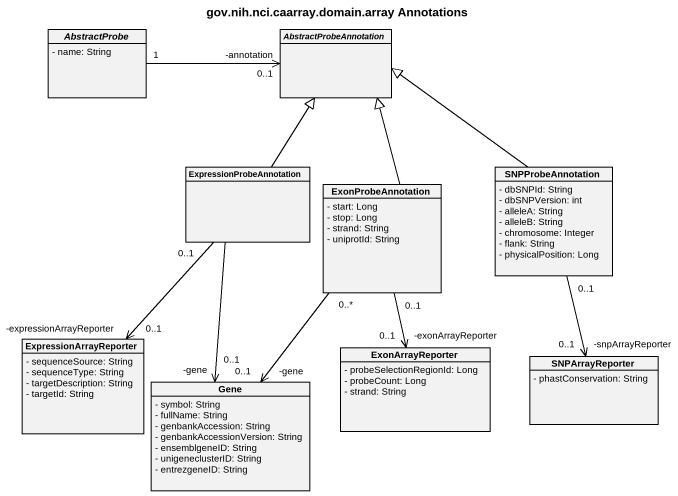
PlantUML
@startuml
title gov.nih.nci.caarray.domain.array Annotations
hide circle
hide empty members
skinparam classAttributeIconSize 0
abstract class AbstractProbe {
  - name: String
}
abstract class AbstractProbeAnnotation
class ExpressionProbeAnnotation
class ExonProbeAnnotation {
  - start: Long
  - stop: Long
  - strand: String
  - uniprotId: String
}
class SNPProbeAnnotation {
  - dbSNPId: String
  - dbSNPVersion: int
  - alleleA: String
  - alleleB: String
  - chromosome: Integer
  - flank: String
  - physicalPosition: Long
}
class ExpressionArrayReporter {
  - sequenceSource: String
  - sequenceType: String
  - targetDescription: String
  - targetId: String
}
class Gene {
  - symbol: String
  - fullName: String
  - genbankAccession: String
  - genbankAccessionVersion: String
  - ensemblgeneID: String
  - unigeneclusterID: String
  - entrezgeneID: String
}
class ExonArrayReporter {
  - probeSelectionRegionId: Long
  - probeCount: Long
  - strand: String
}
class SNPArrayReporter {
  - phastConservation: String
}
AbstractProbe "1" -right-> "-annotation\n0..1" AbstractProbeAnnotation
ExpressionProbeAnnotation -up-|> AbstractProbeAnnotation
ExpressionProbeAnnotation "0..1" --> "-expressionArrayReporter\n0..1" ExpressionArrayReporter
ExpressionProbeAnnotation --> "-gene\n0..1" Gene
ExonProbeAnnotation -up-|> AbstractProbeAnnotation
ExonProbeAnnotation "0..*" --> "-gene\n0..1" Gene
ExonProbeAnnotation "0..1" --> "-exonArrayReporter\n0..1" ExonArrayReporter
SNPProbeAnnotation -up-|> AbstractProbeAnnotation
SNPProbeAnnotation "0..1" --> "-snpArrayReporter\n0..1" SNPArrayReporter
@enduml
